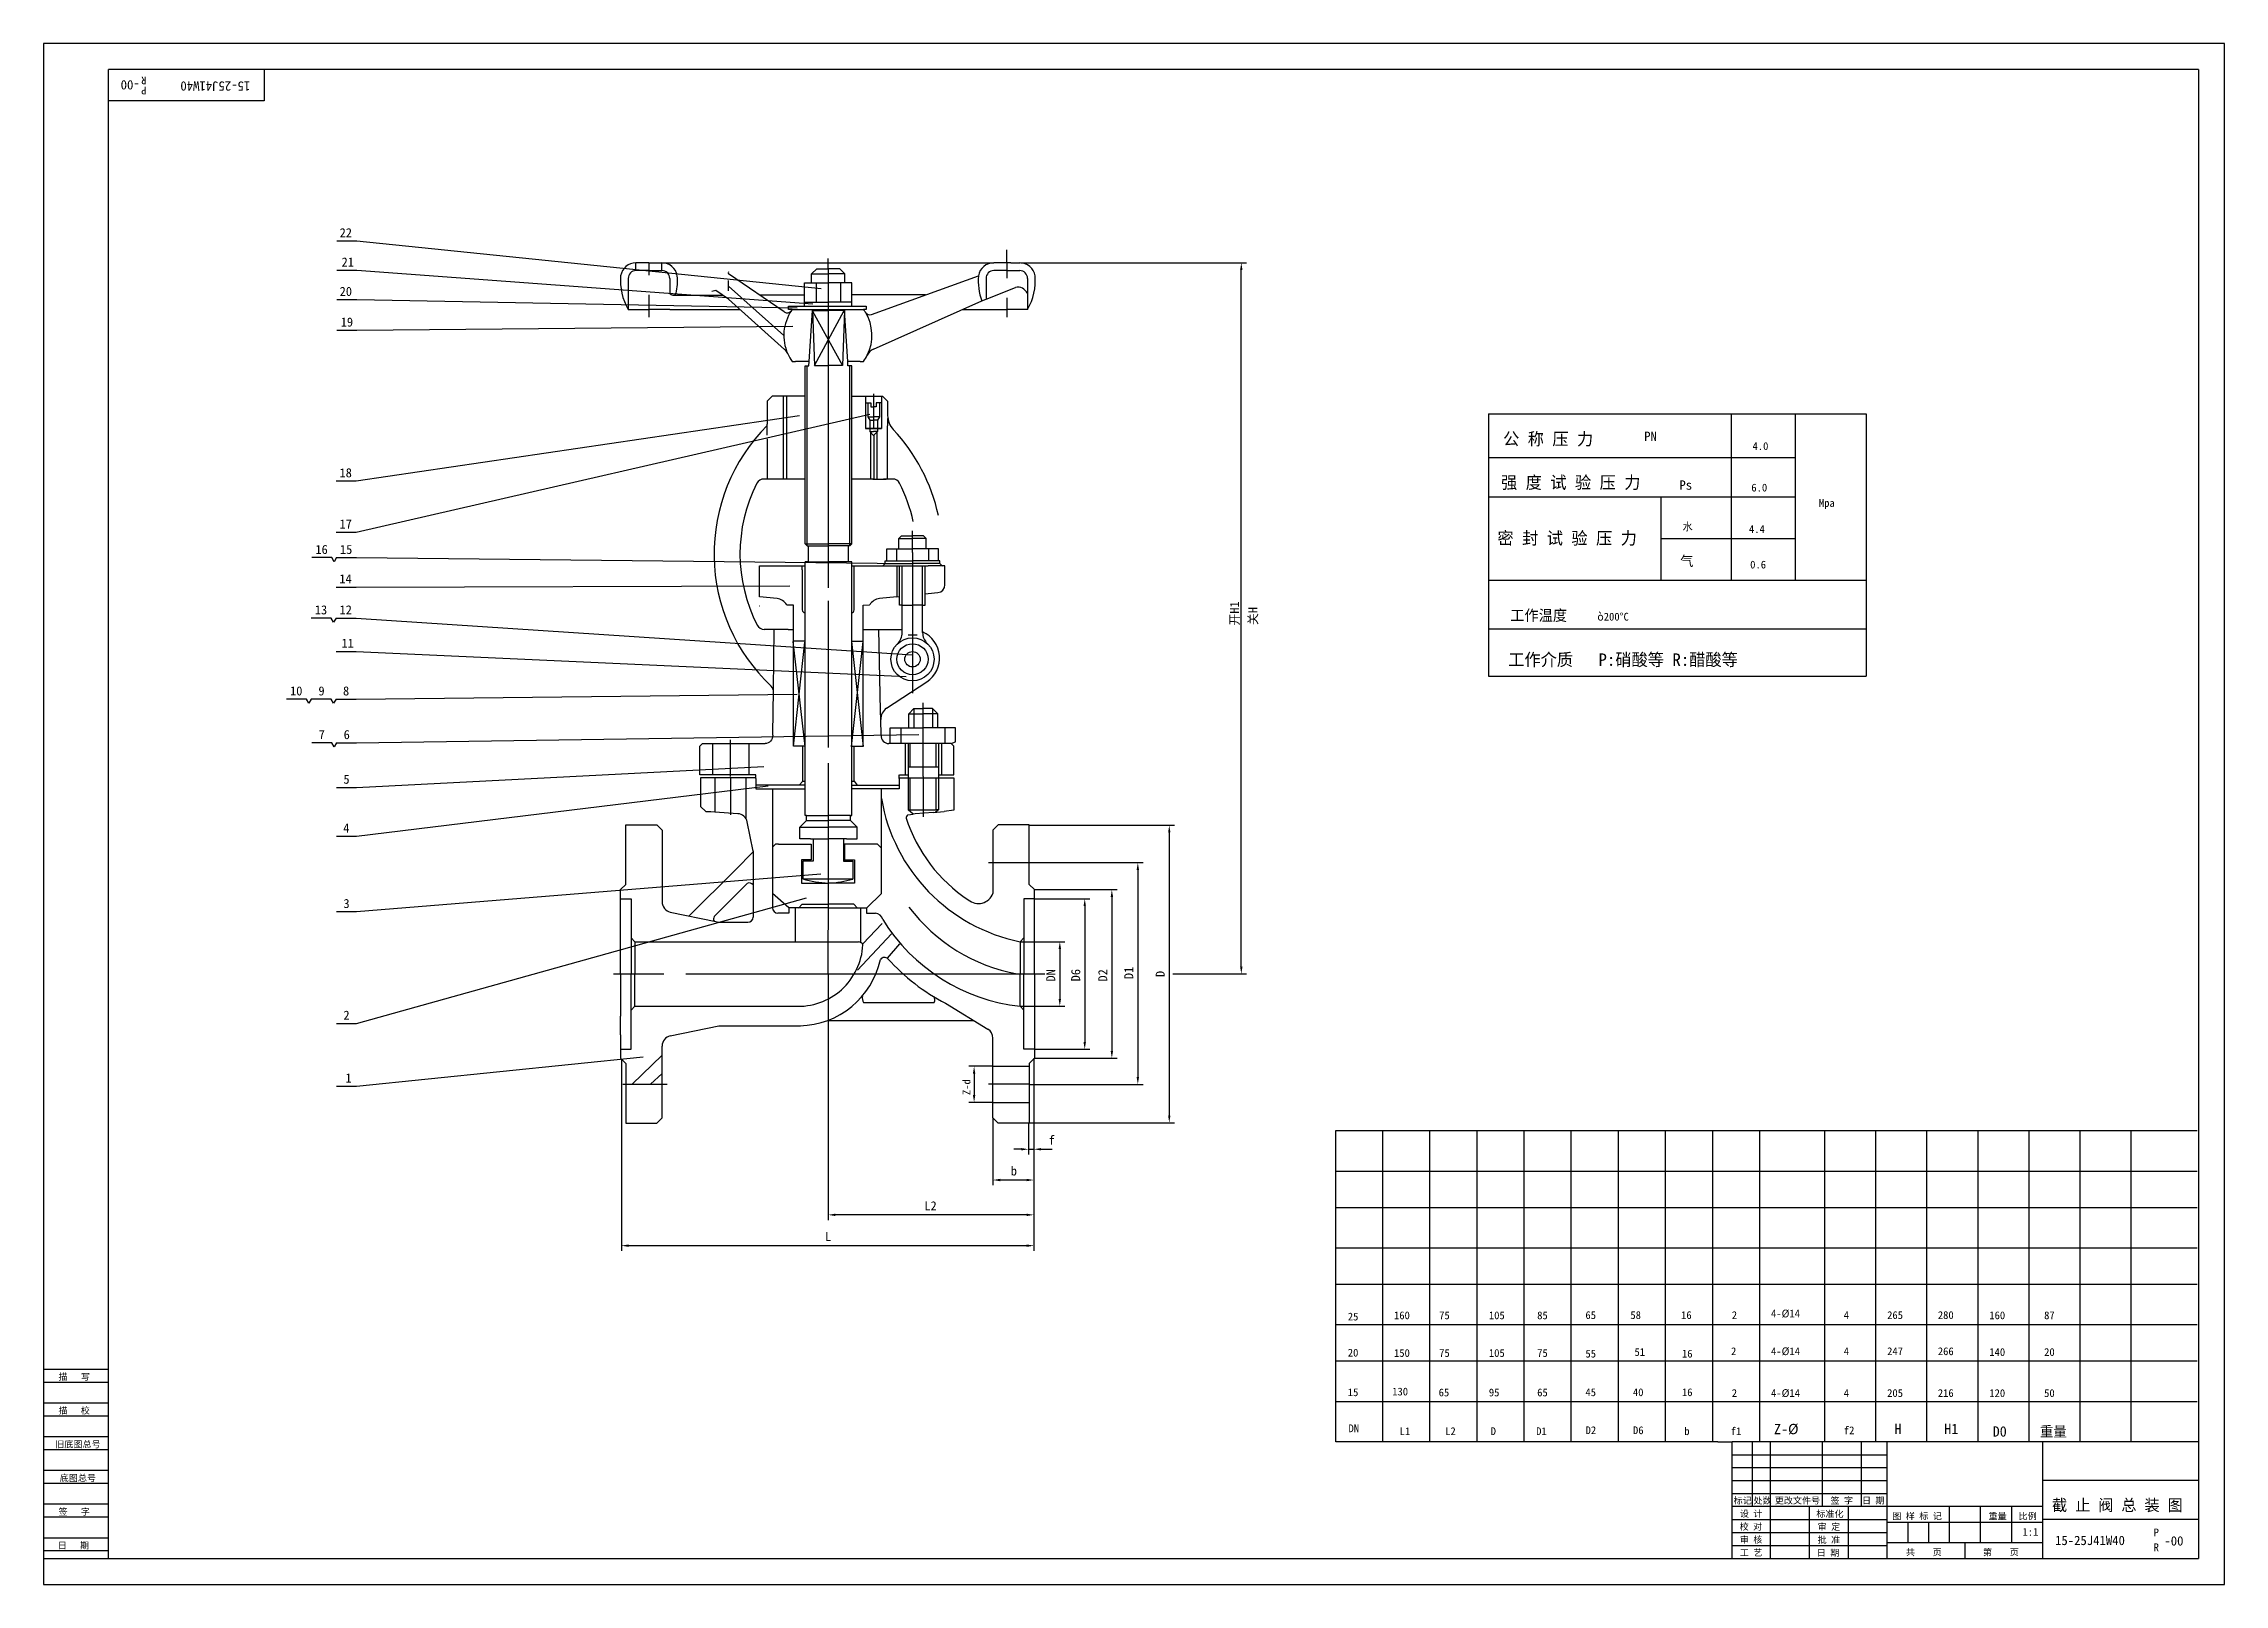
# Model space of a CAD drawing. Header units: metres. Extents: x 0 to 841, y 0 to 594.
import ezdxf

# ---------------------------------------------------------------- set-up
doc = ezdxf.new("R2010")
doc.units = ezdxf.units.M
for name, color, linetype in [('C', 6, 'Continuous'), ('D', 1, 'Continuous'), ('FL', 5, 'Continuous'), ('HA', 5, 'Continuous'), ('T', 7, 'Continuous'), ('TL', 4, 'Continuous')]:
    doc.layers.add(name, color=color, linetype=linetype)

# ---------------------------------------------------------------- blocks, each defined once
blk = doc.blocks.new('TUKUN1')
at = {"layer": 'FL'}
for p, q in [((0, 594), (0, 0)), ((841, 594), (0, 594)), ((841, 0), (841, 594)), ((0, 78), (25, 78)), ((0, 70), (25, 70)), ((0, 65), (25, 65)), ((0, 57), (25, 57)), ((0, 52), (25, 52)), ((659, 30), (659, 55)), ((666, 10), (666, 55)), ((686, 30), (686, 55)), ((701, 30), (701, 55)), ((0, 44), (25, 44)), ((651, 50), (711, 50)), ((651, 45), (711, 45)), ((0, 39), (25, 39)), ((651, 40), (711, 40)), ((651, 35), (711, 35)), ((0, 31), (25, 31)), ((0, 26), (25, 26)), ((696, 10), (696, 30)), ((0, 18), (25, 18)), ((651, 25), (711, 25)), ((651, 20), (711, 20)), ((0, 13), (25, 13)), ((651, 15), (711, 15)), ((0, 0), (841, 0))]:
    blk.add_line(p, q, dxfattribs=at)
at = {"layer": 'TL'}
for p, q in [((25, 10), (25, 584)), ((831, 584), (25, 584)), ((85, 584), (85, 572)), ((831, 584), (831, 10)), ((85, 572), (25, 572)), ((0, 83), (25, 83)), ((651, 55), (651, 10)), ((831, 55), (651, 55)), ((711, 10), (711, 55)), ((771, 10), (771, 55)), ((831, 40), (771, 40)), ((771, 30), (651, 30)), ((681, 10), (681, 30)), ((735, 16), (735, 30)), ((747, 16), (747, 30)), ((759, 16), (759, 30)), ((711, 24), (771, 24)), ((719, 16), (719, 24)), ((727, 16), (727, 24)), ((831, 25), (771, 25)), ((0, 10), (831, 10)), ((771, 16), (711, 16)), ((741, 10), (741, 16))]:
    blk.add_line(p, q, dxfattribs=at)
at = {"layer": 'T'}
for s, p in [('描   写', (5.74, 78.76)), ('描   校', (5.74, 65.76)), ('旧底图总号', (4.49, 52.76)), ('底图总号', (6.22, 39.76)), ('标记', (651.75, 31.07)), ('处数', (659.38, 31.07)), ('更改文件号', (667.61, 31.07)), ('签 字', (689.1, 31.07)), ('日 期', (701.23, 31.07)), ('签   字', (5.74, 26.76)), ('设 计', (654.14, 25.99)), ('标准化', (683.65, 25.93)), ('图 样 标 记', (712.95, 25.04)), ('重量', (750.03, 25.04)), ('比例', (761.64, 25.04)), ('校 对', (654.05, 20.99)), ('审 核', (654.14, 15.99)), ('批 准', (684.13, 15.93)), ('审 定', (684.13, 20.93)), ('日   期', (5.45, 13.76)), ('工 艺', (654.14, 10.99)), ('日 期', (683.84, 10.93)), ('共    页', (718.18, 11.13)), ('第    页', (747.9, 11.13))]:
    blk.add_text(s, height=2.5, dxfattribs=at).set_placement(p)

msp = doc.modelspace()

# ---------------------------------------------------------------- linework, layer by layer
at = {"layer": 'C'}
for p, q in [((371.44, 509.48), (371.44, 514.48)), ((233.44, 509.48), (233.44, 504.72)), ((302.58, 507.21), (302.58, 511.13)), ((302.68, 384.14), (302.68, 507.11)), ((302.68, 384.63), (302.68, 507.11)), ((371.44, 509.48), (371.44, 503.6)), ((233.44, 497.09), (233.44, 488.48)), ((264.16, 500.48), (285.44, 481.48)), ((371.44, 495.99), (371.44, 488.48)), ((320.12, 445.63), (320.12, 458.94)), ((335.07, 397.82), (335.07, 406.15)), ((335.07, 397.82), (335.07, 343.57)), ((302.68, 324.48), (302.68, 379.21)), ((302.68, 322.7), (302.68, 377.56)), ((339.2, 335.5), (339.2, 339.83)), ((339.2, 325.6), (339.2, 335.5)), ((264.94, 311.44), (264.94, 325.6)), ((339.2, 311.44), (339.2, 325.6)), ((264.83, 311.23), (264.83, 296.67)), ((302.68, 269.13), (302.68, 316.59)), ((302.68, 269.13), (302.68, 313.67)), ((339.2, 311.44), (339.2, 295.95)), ((380.21, 278.11), (364.4, 278.11)), ((302.51, 235.36), (302.68, 269.13)), ((219.78, 235.33), (239.12, 235.33)), ((247.62, 235.33), (383.26, 235.33)), ((302.51, 235.36), (302.51, 217.41)), ((223.37, 192.79), (240.43, 192.79)), ((380.21, 192.79), (364.4, 192.79))]:
    msp.add_line(p, q, dxfattribs=at)
msp.add_lwpolyline([(333.71, 261.12, 0.19), (375.49, 235.4, 0.19)], format="xyb", dxfattribs=at)
at = {"layer": 'D'}
for p, q in [((113.14, 517.95), (120.84, 517.95)), ((120.84, 517.95), (299.89, 499.65)), ((113.14, 506.65), (120.84, 506.65)), ((120.84, 506.65), (296.59, 493.72)), ((376.91, 509.47), (463.88, 509.47)), ((461.88, 238.12), (461.88, 506.67)), ((113.14, 495.34), (120.84, 495.34)), ((120.84, 495.34), (290.57, 492.1)), ((113.14, 483.51), (120.84, 483.51)), ((120.84, 483.51), (288.92, 485.13)), ((294.48, 400.4), (294.48, 469.7)), ((310.88, 400.4), (310.88, 469.7)), ((286.46, 458.14), (286.46, 426.1)), ((317.81, 455.5), (317.81, 450.07)), ((322.34, 455.5), (322.34, 450.07)), ((120.47, 405.64), (318.64, 451.13)), ((120.47, 425.4), (291.52, 450.67)), ((318.87, 444.48), (318.87, 426.1)), ((321.29, 444.48), (321.29, 426.1)), ((112.77, 425.4), (120.47, 425.4)), ((112.77, 405.64), (120.47, 405.64)), ((111.09, 395.84), (103.39, 395.84)), ((112.02, 394.24), (111.09, 395.84)), ((112.94, 395.84), (112.02, 394.24)), ((112.94, 395.84), (120.64, 395.84)), ((120.64, 395.84), (333.3, 393.62)), ((331.05, 377.57), (331.05, 392.61)), ((338.9, 377.57), (338.9, 392.61)), ((112.77, 384.51), (120.47, 384.51)), ((120.47, 384.51), (287.8, 384.96)), ((110.93, 372.56), (103.23, 372.56)), ((111.85, 370.96), (110.93, 372.56)), ((112.77, 372.56), (111.85, 370.96)), ((112.77, 372.56), (120.47, 372.56)), ((120.47, 372.56), (334.98, 358.31)), ((112.77, 359.69), (120.47, 359.69)), ((120.47, 359.69), (332.66, 350.04)), ((101.38, 341.31), (93.68, 341.31)), ((102.3, 339.7), (101.38, 341.31)), ((103.23, 341.31), (102.3, 339.7)), ((110.93, 341.31), (103.23, 341.31)), ((111.85, 339.7), (110.93, 341.31)), ((112.77, 341.31), (111.85, 339.7)), ((112.77, 341.31), (120.47, 341.31)), ((120.47, 341.31), (290.58, 343.15)), ((335.63, 337.62), (335.63, 330.24)), ((342.79, 337.62), (342.79, 330.24)), ((111.09, 324.48), (103.39, 324.48)), ((112.02, 322.88), (111.09, 324.48)), ((112.94, 324.48), (112.02, 322.88)), ((112.94, 324.48), (120.64, 324.48)), ((120.64, 324.48), (337.47, 327.71)), ((334.17, 315.14), (334.17, 324.11)), ((344.25, 315.14), (344.25, 324.11)), ((120.64, 307.26), (277.77, 315.33)), ((112.94, 307.26), (120.64, 307.26)), ((120.64, 288.42), (279.43, 307.8)), ((334.17, 298.61), (334.17, 310.89)), ((344.25, 298.61), (344.25, 310.89)), ((112.94, 288.42), (120.64, 288.42)), ((380.18, 292.67), (436.11, 292.67)), ((434.11, 289.87), (434.11, 180.75)), ((380.18, 278.27), (423.98, 278.27)), ((120.64, 259.35), (299.67, 273.89)), ((421.98, 275.47), (421.98, 195.56)), ((120.64, 216.29), (294.2, 264.73)), ((382.09, 267.83), (413.96, 267.83)), ((382.25, 264.3), (403.5, 264.3)), ((401.5, 261.5), (401.5, 209.12)), ((411.96, 265.03), (411.96, 205.62)), ((112.94, 259.35), (120.64, 259.35)), ((376.55, 247.76), (393.89, 247.76)), ((391.89, 244.96), (391.89, 225.69)), ((382.09, 235.32), (386.09, 235.32)), ((435.54, 235.32), (463.88, 235.32)), ((376.55, 222.89), (393.89, 222.89)), ((112.94, 216.29), (120.64, 216.29)), ((302.57, 218.39), (302.57, 140.45)), ((120.64, 192.07), (231.25, 203.37)), ((222.83, 202.5), (222.83, 128.58)), ((381.89, 202.89), (381.89, 165.76)), ((382.09, 202.82), (413.96, 202.82)), ((382.25, 206.32), (403.5, 206.32)), ((366.07, 199.72), (356.84, 199.72)), ((358.84, 196.92), (358.84, 188.63)), ((112.94, 192.07), (120.64, 192.07)), ((366.07, 185.83), (356.84, 185.83)), ((380.18, 192.76), (423.98, 192.76)), ((366.09, 179.82), (366.09, 153.89)), ((379.8, 177.59), (379.8, 165.76)), ((380.18, 177.95), (436.11, 177.95)), ((377, 167.76), (374.2, 167.76)), ((379.8, 167.76), (381.89, 167.76)), ((381.89, 165.76), (381.89, 153.89)), ((384.69, 167.76), (387.49, 167.76)), ((387.49, 167.76), (388.92, 167.76)), ((379.09, 155.89), (368.89, 155.89)), ((381.89, 153.89), (381.89, 140.45)), ((379.09, 142.45), (305.37, 142.45)), ((381.89, 140.45), (381.89, 128.58)), ((379.09, 130.58), (225.63, 130.58))]:
    msp.add_line(p, q, dxfattribs=at)
for points in [[(461.42, 506.67), (462.35, 506.67), (461.88, 509.47)], [(433.64, 289.87), (434.57, 289.87), (434.11, 292.67)], [(421.52, 275.47), (422.45, 275.47), (421.98, 278.27)], [(401.03, 261.5), (401.96, 261.5), (401.5, 264.3)], [(411.5, 265.03), (412.43, 265.03), (411.96, 267.83)], [(391.42, 244.96), (392.36, 244.96), (391.89, 247.76)], [(461.42, 238.12), (462.35, 238.12), (461.88, 235.32)], [(391.42, 225.69), (392.36, 225.69), (391.89, 222.89)], [(401.03, 209.12), (401.96, 209.12), (401.5, 206.32)], [(411.5, 205.62), (412.43, 205.62), (411.96, 202.82)], [(358.37, 196.92), (359.31, 196.92), (358.84, 199.72)], [(421.52, 195.56), (422.45, 195.56), (421.98, 192.76)], [(358.37, 188.63), (359.31, 188.63), (358.84, 185.83)], [(433.64, 180.75), (434.57, 180.75), (434.11, 177.95)], [(377, 168.23), (377, 167.29), (379.8, 167.76)], [(384.69, 168.23), (384.69, 167.29), (381.89, 167.76)], [(368.89, 156.35), (368.89, 155.42), (366.09, 155.89)], [(379.09, 156.35), (379.09, 155.42), (381.89, 155.89)], [(305.37, 142.92), (305.37, 141.99), (302.57, 142.45)], [(379.09, 142.92), (379.09, 141.99), (381.89, 142.45)], [(225.63, 131.05), (225.63, 130.11), (222.83, 130.58)], [(379.09, 131.05), (379.09, 130.11), (381.89, 130.58)]]:
    msp.add_solid(points, dxfattribs=at)
at = {"layer": 'FL'}
for p, q in [((296.52, 490.91), (308.05, 469.97)), ((297.31, 469.97), (308.79, 491.06)), ((557.24, 451.22), (702.84, 451.22)), ((557.24, 451.22), (557.24, 443.22)), ((650.84, 451.22), (650.84, 387.1)), ((675.64, 387.1), (675.64, 451.22)), ((702.84, 451.22), (702.84, 350.11)), ((557.24, 443.22), (557.24, 435.22)), ((557.24, 435.22), (557.24, 419.22)), ((557.24, 434.42), (675.64, 434.42)), ((557.24, 419.22), (675.64, 419.22)), ((557.24, 419.22), (557.24, 403.22)), ((623.64, 419.22), (623.64, 387.1)), ((557.24, 403.22), (557.24, 350.11)), ((623.64, 403.22), (675.64, 403.22)), ((498.36, 175.01), (830.53, 175.01)), ((498.36, 160.01), (498.36, 175.01)), ((516.29, 174.7), (516.29, 54.78)), ((534.48, 174.7), (534.48, 54.78)), ((552.65, 174.7), (552.65, 54.78)), ((570.85, 174.7), (570.85, 54.78)), ((589.02, 174.7), (589.02, 54.78)), ((607.21, 174.7), (607.21, 54.78)), ((625.38, 174.7), (625.38, 54.78)), ((643.57, 174.7), (643.57, 54.78)), ((661.77, 174.7), (661.77, 54.78)), ((686.76, 174.7), (686.76, 54.78)), ((706.47, 174.7), (706.47, 54.78)), ((726.16, 174.7), (726.16, 54.78)), ((745.87, 174.7), (745.87, 54.78)), ((765.56, 174.7), (765.56, 54.78)), ((785.25, 174.7), (785.25, 54.78)), ((804.96, 174.7), (804.96, 54.78)), ((498.36, 145.01), (498.36, 160.01)), ((498.4, 159.26), (830.53, 159.26)), ((498.36, 130.01), (498.36, 145.01)), ((498.4, 145.26), (830.53, 145.26)), ((498.36, 115.01), (498.36, 130.01)), ((498.4, 129.71), (830.53, 129.71)), ((498.36, 100.01), (498.36, 115.01)), ((498.4, 115.71), (830.53, 115.71)), ((498.36, 85.01), (498.36, 100.01)), ((498.4, 100.18), (830.53, 100.18)), ((498.36, 70.01), (498.36, 85.01)), ((498.4, 86.18), (830.53, 86.18)), ((498.36, 70.48), (645.69, 70.48)), ((498.36, 55.01), (498.36, 70.01)), ((645.69, 70.48), (830.53, 70.48)), ((645.69, 55.01), (498.36, 55.01))]:
    msp.add_line(p, q, dxfattribs=at)
at = {"layer": 'HA'}
for p, q in [((557.14, 387.1), (702.89, 387.1)), ((288.98, 363.55), (293.57, 323.07)), ((289.16, 323.19), (293.57, 363.2)), ((311.51, 323.07), (316.07, 363.55)), ((311.51, 363.55), (316.07, 323.07)), ((557.24, 368.38), (702.84, 368.38)), ((557.24, 350.11), (702.84, 350.11)), ((315.91, 246.93), (323.44, 254.73)), ((313.91, 236.79), (327.01, 250.84)), ((325.43, 241.46), (330.2, 246.93)), ((226.98, 192.79), (238.52, 204)), ((234.05, 192.79), (238.52, 196.97)), ((645.69, 55.01), (650.82, 54.98))]:
    msp.add_line(p, q, dxfattribs=at)
at = {"layer": 'TL'}
for p, q in [((233.44, 509.48), (228.44, 509.48)), ((228.44, 506.48), (228.44, 509.48)), ((233.44, 506.48), (228.44, 506.48)), ((233.44, 509.48), (238.44, 509.48)), ((233.44, 506.48), (238.44, 506.48)), ((238.44, 509.48), (366.44, 509.48)), ((238.44, 506.48), (238.44, 509.48)), ((285.63, 490.58), (264.16, 505.29)), ((296.14, 505.21), (298.14, 507.21)), ((296.14, 505.21), (302.58, 505.21)), ((296.14, 501.72), (296.14, 505.21)), ((298.14, 507.21), (302.58, 507.21)), ((307.03, 507.21), (302.58, 507.21)), ((309.03, 505.21), (302.58, 505.21)), ((309.03, 505.21), (307.03, 507.21)), ((309.03, 501.72), (309.03, 505.21)), ((369.94, 509.48), (366.44, 509.48)), ((371.44, 506.48), (366.44, 506.48)), ((372.94, 509.48), (369.94, 509.48)), ((371.44, 506.48), (376.44, 506.48)), ((372.94, 509.48), (376.44, 509.48)), ((225.44, 503.48), (225.44, 491.48)), ((241.44, 503.48), (241.44, 497.77)), ((242.61, 497.08), (261.8, 497.08)), ((259.2, 498.88), (257.64, 498.44)), ((264.16, 495.45), (259.2, 498.88)), ((264.16, 498.72), (264.16, 502.64)), ((276.07, 497.13), (293.49, 497.13)), ((293.49, 492.75), (293.49, 501.72)), ((293.49, 501.72), (302.58, 501.72)), ((297.9, 501.72), (297.9, 494.29)), ((311.68, 501.72), (302.58, 501.72)), ((307.27, 501.72), (307.27, 494.29)), ((311.68, 492.75), (311.68, 501.72)), ((340.15, 497.13), (311.68, 497.13)), ((319.27, 489.6), (360.52, 504.49)), ((363.44, 503.48), (363.44, 495.51)), ((363.48, 495.53), (374.74, 500.03)), ((379.44, 503.48), (379.44, 491.48)), ((225.44, 491.48), (233.44, 491.48)), ((241.44, 491.48), (233.44, 491.48)), ((241.44, 491.48), (268.59, 491.48)), ((285.73, 476.13), (264.16, 495.45)), ((287.24, 492.75), (317.27, 492.75)), ((287.24, 491.48), (287.24, 492.75)), ((288.69, 491.48), (287.24, 491.48)), ((288.69, 491.48), (293.94, 491.48)), ((293.49, 494.29), (302.58, 494.29)), ((293.94, 491.48), (310.94, 491.48)), ((295.27, 471.47), (296.53, 491.07)), ((296.52, 491.12), (297.31, 469.97)), ((296.52, 491.1), (302.65, 491.1)), ((311.68, 494.29), (302.58, 494.29)), ((308.84, 491.1), (302.71, 491.1)), ((308.84, 491.12), (308.05, 469.97)), ((310.09, 471.47), (308.82, 491.07)), ((310.94, 491.48), (316.18, 491.48)), ((317.27, 491.44), (316.18, 491.48)), ((317.27, 492.75), (317.27, 491.44)), ((320.08, 476.23), (361.83, 494.87)), ((354.24, 491.48), (363.44, 491.48)), ((361.83, 494.87), (361.85, 494.88)), ((361.85, 494.88), (363.48, 495.53)), ((363.44, 491.48), (371.44, 491.48)), ((379.44, 491.48), (371.44, 491.48)), ((288.69, 471.48), (289.94, 471.48)), ((295.27, 471.48), (289.94, 471.48)), ((295.16, 469.83), (295.27, 471.47)), ((314.94, 471.48), (310.09, 471.48)), ((310.19, 469.83), (310.09, 471.47)), ((314.94, 471.48), (316.18, 471.48)), ((293.71, 458.11), (293.71, 469.83)), ((293.71, 469.83), (295.16, 469.83)), ((297.31, 469.97), (302.65, 469.97)), ((308.05, 469.97), (302.71, 469.97)), ((311.65, 469.83), (310.19, 469.83)), ((311.65, 458.14), (311.65, 469.83)), ((281, 458.15), (279, 456.15)), ((279, 456.15), (279, 447.28)), ((285.15, 458.15), (281, 458.15)), ((293.71, 458.15), (285.15, 458.15)), ((285.21, 458.14), (285.21, 426.1)), ((293.71, 440.92), (293.71, 458.11)), ((311.65, 458.15), (313.26, 458.15)), ((311.65, 440.92), (311.65, 458.14)), ((313.26, 458.15), (315.02, 458.15)), ((315.02, 458.15), (316.98, 458.15)), ((316.98, 458.15), (323.5, 458.15)), ((316.99, 458.14), (316.99, 445.63)), ((316.99, 455.5), (319.06, 455.5)), ((319.06, 455.5), (319.06, 453.91)), ((323.16, 455.5), (321.09, 455.5)), ((321.09, 455.5), (321.09, 453.91)), ((323.16, 458.14), (323.16, 445.63)), ((323.5, 458.15), (325.5, 456.15)), ((325.5, 456.15), (325.5, 450.68)), ((279, 443.03), (279, 447.28)), ((317.81, 450.07), (318.63, 448.86)), ((317.81, 450.07), (320.08, 450.07)), ((318.63, 448.86), (318.63, 445.63)), ((318.63, 448.86), (320.08, 448.86)), ((319.06, 453.91), (320.08, 453.91)), ((321.09, 453.91), (320.08, 453.91)), ((322.34, 450.07), (320.08, 450.07)), ((321.52, 448.86), (320.08, 448.86)), ((322.34, 450.07), (321.52, 448.86)), ((321.52, 448.86), (321.52, 445.63)), ((325.5, 449.48), (325.5, 446.66)), ((325.5, 426.15), (325.5, 446.66)), ((279, 441.61), (279, 431.07)), ((293.71, 426.07), (293.71, 440.92)), ((311.65, 426.11), (311.65, 440.92)), ((323.16, 445.63), (316.99, 445.63)), ((316.99, 445.63), (318.55, 445.63)), ((318.55, 445.63), (321.43, 445.63)), ((318.59, 444.48), (320.08, 442.96)), ((318.63, 445.63), (318.63, 444.48)), ((318.63, 444.48), (320.08, 444.48)), ((321.52, 444.48), (320.08, 444.48)), ((321.56, 444.48), (320.08, 442.96)), ((320.12, 442.99), (320.12, 426.1)), ((321.43, 445.63), (323.16, 445.63)), ((321.52, 445.63), (321.52, 444.48)), ((279, 431.07), (279, 426.1)), ((284.05, 426.15), (277.76, 426.15)), ((285.15, 426.15), (284.05, 426.15)), ((293.7, 426.15), (285.15, 426.15)), ((293.71, 401.19), (293.71, 426.07)), ((313.43, 426.15), (311.6, 426.15)), ((311.65, 401.19), (311.65, 426.11)), ((319.99, 426.15), (313.43, 426.15)), ((319.78, 426.15), (324.91, 426.15)), ((319.99, 426.15), (323.86, 426.15)), ((325.5, 426.15), (323.86, 426.15)), ((327.44, 426.15), (325.5, 426.15)), ((329.87, 403.25), (330.87, 404.25)), ((330.87, 404.25), (335.09, 404.25)), ((339.31, 404.25), (335.09, 404.25)), ((340.31, 403.25), (339.31, 404.25)), ((293.71, 401.19), (302.57, 401.19)), ((294.48, 400.4), (293.71, 401.19)), ((294.48, 400.4), (302.69, 400.4)), ((294.97, 394.24), (294.97, 400.3)), ((310.88, 400.4), (302.67, 400.4)), ((311.65, 401.19), (302.79, 401.19)), ((310.38, 394.24), (310.38, 400.3)), ((310.88, 400.4), (311.65, 401.19)), ((325.13, 399.24), (335.09, 399.24)), ((325.13, 394.55), (325.13, 399.24)), ((328.96, 399.24), (328.96, 394.55)), ((329.87, 399.24), (329.87, 403.25)), ((329.87, 403.25), (335.09, 403.25)), ((340.31, 403.25), (335.09, 403.25)), ((345.06, 399.24), (335.09, 399.24)), ((340.31, 399.24), (340.31, 403.25)), ((341.22, 399.24), (341.22, 394.55)), ((345.06, 394.55), (345.06, 399.24)), ((292.59, 391.15), (292.59, 392.59)), ((294.97, 394.24), (293.64, 394.24)), ((293.68, 392.43), (293.68, 394.23)), ((293.68, 374.55), (293.68, 392.43)), ((294.97, 394.24), (302.68, 394.24)), ((310.38, 394.24), (302.68, 394.24)), ((311.68, 394.23), (310.38, 394.24)), ((311.68, 392.43), (311.68, 394.23)), ((311.68, 374.55), (311.68, 392.43)), ((312.59, 387.63), (312.59, 389.08)), ((323.52, 392.55), (324.52, 393.55)), ((324.52, 394.55), (335.09, 394.55)), ((324.52, 393.55), (324.52, 394.55)), ((324.52, 393.55), (335.09, 393.55)), ((330.11, 377.57), (330.11, 392.59)), ((345.66, 394.55), (335.09, 394.55)), ((345.66, 393.55), (335.09, 393.55)), ((339.95, 381.97), (339.95, 392.59)), ((345.66, 393.55), (345.66, 394.55)), ((346.66, 392.55), (345.66, 393.55)), ((339.95, 377.57), (339.95, 381.97)), ((286.59, 377.65), (289.07, 377.65)), ((289.16, 370.63), (289.16, 377.62)), ((289.16, 367.12), (289.16, 370.63)), ((293.68, 363.6), (293.68, 374.55)), ((311.68, 363.6), (311.68, 374.55)), ((316.04, 377.57), (318.55, 377.65)), ((316.04, 370.66), (316.04, 377.57)), ((316.04, 367.15), (316.04, 370.66)), ((331.09, 377.57), (330.11, 377.57)), ((331.09, 366.91), (331.09, 377.57)), ((331.09, 377.57), (335.03, 377.57)), ((338.97, 377.57), (335.03, 377.57)), ((338.97, 366.98), (338.97, 377.57)), ((338.97, 377.57), (339.95, 377.57)), ((282.02, 368.15), (277.88, 368.15)), ((281.53, 344.97), (281.79, 368.12)), ((287.1, 368.15), (282.02, 368.15)), ((287.1, 368.15), (289.16, 368.15)), ((293.56, 363.62), (289.07, 363.62)), ((289.16, 363.6), (289.16, 367.12)), ((289.16, 323.18), (289.16, 363.6)), ((293.68, 296.43), (293.68, 363.6)), ((311.59, 363.63), (316.02, 363.63)), ((311.68, 296.43), (311.68, 363.6)), ((316.04, 368.15), (316.58, 368.15)), ((316.04, 363.6), (316.04, 367.15)), ((316.04, 323.15), (316.04, 363.6)), ((316.58, 368.15), (322.12, 368.15)), ((322.12, 368.15), (331.09, 368.15)), ((322.78, 336.72), (322.14, 368.26)), ((333.39, 366.08), (336.91, 366.08)), ((325.09, 337.75), (340.58, 347.98)), ((281.17, 327.33), (281.36, 336.72)), ((281.36, 336.72), (281.51, 344.05)), ((322.85, 333.48), (322.78, 336.72)), ((333.63, 335.62), (335.63, 337.62)), ((335.63, 337.62), (339.21, 337.62)), ((342.79, 337.62), (339.21, 337.62)), ((344.79, 335.62), (342.79, 337.62)), ((322.98, 327.33), (322.85, 333.48)), ((326.48, 330.24), (339.09, 330.24)), ((326.48, 324.06), (326.48, 330.24)), ((330.62, 330.24), (330.62, 324.06)), ((333.63, 335.62), (339.21, 335.62)), ((333.63, 330.14), (333.63, 335.62)), ((351.7, 330.24), (339.09, 330.24)), ((344.79, 335.62), (339.21, 335.62)), ((344.79, 330.14), (344.79, 335.62)), ((347.56, 330.24), (347.56, 324.06)), ((351.7, 324.78), (351.7, 330.24)), ((253.1, 323.15), (254.1, 324.15)), ((253.1, 312.15), (253.1, 323.15)), ((254.1, 324.15), (257.93, 324.15)), ((257.93, 324.15), (271.95, 324.15)), ((257.93, 324.07), (257.93, 312.21)), ((271.95, 324.15), (278.22, 324.15)), ((271.95, 324.07), (271.95, 312.21)), ((293.68, 323.15), (289.15, 323.15)), ((292.85, 312.17), (292.85, 323.15)), ((311.29, 323.15), (316.04, 323.15)), ((312.57, 309.65), (312.57, 323.14)), ((332.2, 324.15), (325.93, 324.15)), ((346.21, 324.15), (332.2, 324.15)), ((332.21, 324.07), (332.21, 312.21)), ((333.35, 324.11), (333.35, 298.66)), ((345.07, 324.11), (345.07, 299.76)), ((350.04, 324.15), (346.21, 324.15)), ((346.21, 324.07), (346.21, 312.21)), ((350.04, 324.15), (351.7, 324.78)), ((351.04, 323.15), (350.04, 324.15)), ((351.04, 312.15), (351.04, 323.15)), ((257.93, 312.15), (253.1, 312.15)), ((271.95, 312.15), (257.93, 312.15)), ((274.62, 312.15), (271.95, 312.15)), ((274.62, 310.71), (274.62, 312.15)), ((292.85, 309.65), (292.85, 312.17)), ((329.98, 310.71), (329.98, 312.16)), ((330.01, 312.15), (332.2, 312.15)), ((332.2, 312.15), (333.35, 312.15)), ((333.35, 315.14), (345.07, 315.14)), ((345.07, 312.15), (346.21, 312.15)), ((346.21, 312.15), (351.04, 312.15)), ((258.8, 310.93), (253.32, 310.93)), ((253.32, 310.93), (253.32, 299.93)), ((270.75, 310.93), (258.8, 310.93)), ((258.88, 310.85), (258.88, 297.79)), ((274.62, 310.93), (270.75, 310.93)), ((270.79, 310.85), (270.79, 295.43)), ((274.62, 310.71), (274.62, 306.71)), ((288.1, 308.15), (274.62, 308.15)), ((274.62, 306.71), (281.12, 306.71)), ((281.12, 306.71), (281.12, 284.35)), ((281.12, 306.71), (293.68, 306.71)), ((291.35, 308.15), (288.1, 308.15)), ((291.35, 308.15), (292.85, 309.65)), ((293.68, 308.15), (291.35, 308.15)), ((292.85, 309.65), (293.68, 309.65)), ((311.68, 309.65), (312.35, 309.65)), ((311.68, 308.15), (312.79, 308.15)), ((323.48, 306.71), (311.68, 306.71)), ((312.35, 309.65), (312.57, 309.65)), ((312.57, 309.65), (313.79, 308.13)), ((312.79, 308.15), (316.04, 308.15)), ((316.04, 308.15), (329.98, 308.15)), ((323.1, 302.08), (323.1, 306.75)), ((329.98, 306.71), (323.48, 306.71)), ((329.98, 310.93), (333.27, 310.93)), ((329.98, 310.71), (329.98, 306.71)), ((333.27, 310.93), (345.06, 310.93)), ((345.06, 310.93), (349.28, 310.93)), ((349.28, 310.93), (351.01, 310.93)), ((351.01, 310.93), (351.01, 298.45)), ((253.32, 299.93), (255.32, 297.93)), ((255.32, 297.93), (257.32, 297.93)), ((257.32, 297.93), (258.81, 297.81)), ((258.81, 297.81), (267.74, 297.13)), ((291.68, 291.92), (294.18, 294.43)), ((294.18, 296.43), (293.68, 296.43)), ((294.18, 296.43), (302.64, 296.43)), ((294.18, 294.43), (294.18, 296.43)), ((294.18, 294.43), (302.64, 294.43)), ((311.18, 296.43), (302.72, 296.43)), ((311.18, 294.43), (302.72, 294.43)), ((311.18, 296.43), (311.68, 296.43)), ((311.18, 294.43), (311.18, 296.43)), ((313.68, 291.92), (311.18, 294.43)), ((323.1, 283.85), (323.1, 302.08)), ((333.23, 296.64), (335.33, 296.95)), ((335.33, 296.95), (333.35, 298.66)), ((333.35, 298.66), (344.05, 298.66)), ((336.13, 297.07), (335.33, 296.95)), ((343.07, 297.6), (336.13, 297.07)), ((343.07, 297.6), (347.28, 297.93)), ((345.07, 298.61), (343.95, 297.67)), ((345.07, 298.61), (344.05, 298.66)), ((345.07, 299.76), (345.07, 298.61)), ((351.01, 298.45), (347.28, 297.93)), ((224.51, 269.83), (224.51, 292.83)), ((224.51, 292.83), (236.51, 292.83)), ((236.51, 292.83), (238.51, 290.83)), ((238.51, 290.83), (238.51, 263.13)), ((273.66, 282.62), (271.35, 293.94)), ((291.68, 291.92), (302.64, 291.92)), ((291.68, 287.42), (291.68, 291.92)), ((295.68, 287.42), (291.68, 287.42)), ((295.68, 287.42), (302.64, 287.42)), ((296.72, 287.39), (296.72, 279.38)), ((313.68, 291.92), (302.72, 291.92)), ((309.68, 287.42), (302.72, 287.42)), ((308.43, 287.39), (308.43, 279.38)), ((309.68, 287.42), (313.68, 287.42)), ((313.68, 287.42), (313.68, 291.92)), ((368.09, 292.83), (366.09, 290.83)), ((366.09, 290.83), (366.09, 266.38)), ((380.09, 292.83), (368.09, 292.83)), ((380.09, 269.83), (380.09, 292.83)), ((273.62, 282.85), (273.62, 258.71)), ((282.26, 285.35), (281.04, 284.16)), ((281.12, 284.35), (281.12, 265.89)), ((283.36, 285.35), (282.26, 285.35)), ((283.36, 285.35), (296.06, 285.35)), ((292.31, 279.35), (292.31, 270.35)), ((296.06, 279.35), (292.31, 279.35)), ((292.8, 278.8), (292.8, 271.95)), ((296.72, 278.8), (292.8, 278.8)), ((296.06, 285.35), (296.06, 279.35)), ((296.72, 279.38), (296.72, 278.8)), ((308.43, 279.38), (308.43, 278.76)), ((308.43, 278.76), (312.13, 278.76)), ((321.6, 285.35), (308.9, 285.35)), ((308.9, 285.35), (308.9, 279.35)), ((308.9, 279.35), (312.65, 279.35)), ((312.13, 278.76), (312.13, 271.91)), ((312.65, 279.35), (312.65, 270.35)), ((323.1, 283.85), (321.6, 285.35)), ((323.1, 266.35), (323.1, 283.85)), ((222.51, 267.83), (224.51, 269.83)), ((292.31, 270.35), (302.48, 270.35)), ((292.8, 271.95), (302.63, 271.95)), ((312.65, 270.35), (302.48, 270.35)), ((312.13, 271.91), (302.74, 271.91)), ((382.09, 267.83), (380.09, 269.83)), ((222.51, 264.33), (222.51, 267.83)), ((222.51, 235.33), (222.51, 264.33)), ((222.55, 264.26), (226.55, 264.26)), ((226.55, 264.26), (226.55, 249.26)), ((287.4, 260.78), (281.04, 266.33)), ((281.12, 265.89), (281.12, 260.78)), ((289.86, 260.78), (287.4, 260.78)), ((287.4, 260.78), (287.4, 258.78)), ((290.94, 260.78), (287.44, 260.78)), ((289.8, 260.78), (289.8, 247.73)), ((291.19, 260.78), (289.86, 260.78)), ((302.44, 260.78), (290.94, 260.78)), ((291.06, 260.76), (292.56, 262.26)), ((302.4, 260.78), (291.19, 260.78)), ((292.56, 262.26), (302.48, 262.26)), ((302.4, 260.78), (313.83, 260.78)), ((312.4, 262.26), (302.48, 262.26)), ((302.52, 260.78), (314.02, 260.78)), ((313.9, 260.76), (312.4, 262.26)), ((313.83, 260.78), (315.11, 260.78)), ((314.02, 260.78), (317.52, 260.78)), ((314.99, 260.78), (314.99, 247.73)), ((315.11, 260.78), (317.4, 260.78)), ((317.4, 260.78), (317.4, 258.78)), ((317.52, 260.78), (323.1, 266.35)), ((378.05, 264.26), (378.05, 249.26)), ((382.05, 264.26), (378.05, 264.26)), ((382.09, 264.33), (382.09, 267.83)), ((382.09, 258.13), (382.09, 264.33)), ((241.68, 259.21), (259.23, 255.51)), ((259.23, 255.51), (260.43, 255.26)), ((260.03, 255.26), (271.62, 255.26)), ((273.62, 258.71), (273.62, 257.26)), ((287.4, 258.78), (283.12, 258.78)), ((317.4, 258.78), (320.75, 258.78)), ((382.09, 252.1), (382.09, 258.13)), ((226.55, 249.26), (226.55, 235.25)), ((226.55, 249.26), (228.05, 247.76)), ((228.05, 247.76), (289.86, 247.76)), ((228.05, 247.76), (228.05, 235.25)), ((289.86, 247.76), (290.6, 247.76)), ((290.6, 247.76), (302.4, 247.76)), ((302.4, 247.76), (314.27, 247.76)), ((378.05, 249.26), (376.55, 247.76)), ((376.55, 247.76), (376.55, 235.25)), ((378.05, 249.26), (378.05, 235.25)), ((382.09, 235.33), (382.09, 252.1)), ((222.51, 235.32), (222.51, 219.12)), ((226.55, 221.39), (226.55, 235.4)), ((228.05, 222.89), (228.05, 235.4)), ((376.55, 222.89), (376.55, 235.4)), ((378.05, 221.39), (378.05, 235.4)), ((382.09, 235.32), (382.09, 206.32)), ((222.51, 211.92), (222.51, 219.12)), ((226.55, 221.39), (228.05, 222.89)), ((226.55, 206.39), (226.55, 221.39)), ((228.05, 222.89), (290.6, 222.89)), ((260.43, 222.89), (290.53, 222.89)), ((316.18, 224.35), (343.41, 224.35)), ((347.78, 224.01), (364.17, 214.06)), ((347.78, 224.01), (347.78, 224.01)), ((378.05, 221.39), (376.55, 222.89)), ((378.05, 206.39), (378.05, 221.39)), ((222.51, 211.92), (222.51, 206.32)), ((241.68, 211.44), (260.43, 215.39)), ((260.43, 215.39), (291.85, 215.39)), ((302.57, 217.35), (358.6, 217.35)), ((366.09, 207.77), (366.09, 210.64)), ((222.51, 206.32), (222.51, 202.82)), ((222.51, 202.82), (224.51, 200.82)), ((222.55, 206.39), (226.55, 206.39)), ((238.51, 179.82), (238.51, 207.52)), ((366.09, 204.27), (366.09, 207.77)), ((366.09, 199.77), (366.09, 204.27)), ((382.05, 206.39), (378.05, 206.39)), ((382.09, 202.82), (380.09, 200.82)), ((382.09, 206.32), (382.09, 202.82)), ((224.51, 200.82), (224.51, 177.82)), ((366.09, 185.82), (366.09, 199.77)), ((366.14, 199.77), (380.12, 199.77)), ((380.09, 200.82), (380.09, 199.77)), ((380.09, 199.77), (380.09, 185.82)), ((366.09, 179.82), (366.09, 185.82)), ((366.14, 185.82), (380.12, 185.82)), ((380.09, 185.82), (380.09, 177.82)), ((224.51, 177.82), (236.51, 177.82)), ((236.51, 177.82), (238.51, 179.82)), ((368.09, 177.82), (366.09, 179.82)), ((380.09, 177.82), (368.09, 177.82))]:
    msp.add_line(p, q, dxfattribs=at)
for points in [[(241.44, 497.77, 0.18), (242.61, 497.08, 0.35), (243.9, 497.76, 0.35)], [(379.31, 497.62, 0.37), (374.74, 500.03, 0.37)], [(286.59, 377.65, 0.24), (282.83, 380.04), (276.09, 380.73), (276.09, 392.65), (291.09, 392.65)], [(292.59, 391.15), (292.59, 375.65, 0.41), (293.59, 374.65)], [(311.59, 374.65, 0.41), (312.59, 375.65), (312.59, 392.65)], [(341.09, 381.97), (344.9, 382.37, 0.38), (347.59, 385.35), (347.59, 392.65), (341.09, 392.65)], [(329.02, 380.73), (322.36, 380.04, 0.24), (318.59, 377.65), (318.55, 377.65)], [(281.17, 327.33, -0.43), (278.22, 324.15, -0.43)], [(322.98, 327.33, 0.43), (325.93, 324.15, 0.43)], [(323.1, 302.93, 0.31), (376.6, 247.75, 0.3)], [(333.23, 296.64, 0.17), (332.62, 295.43, 0.17)], [(332.62, 295.43, 0.17), (356.61, 263.91, 0.3)], [(273.66, 269.74, 0.32), (271.38, 270.25, 0.32)], [(292.8, 271.95, 0.06), (302.63, 270.35, 0.06)], [(302.63, 270.35, 0.06), (312.13, 271.91, 0.06)], [(356.61, 263.91, 0.52), (366.09, 266.38, 0.52)], [(258.61, 257.47, 0.24), (258.53, 255.65, 0.24)], [(323.6, 256.28, 0.36), (320.75, 258.78, 0.36)], [(323.6, 256.28, 0.23), (376.55, 222.89, 0.23)], [(323.6, 256.28, 0.23), (376.55, 222.89, 0.23)], [(315.94, 246.55, 0.28), (314.27, 247.76, 0.28)], [(325.61, 241.2, 0.43), (322.74, 240.96, 0.43)], [(325.61, 241.2, 0.09), (347.78, 224.01, 0.23)], [(315.81, 226.7, 0.21), (316.18, 224.35, 0.21)], [(343.41, 224.35, 0.32), (343.28, 226.7, 0.32)]]:
    msp.add_lwpolyline(points, format="xyb", dxfattribs=at)
for points in [[(291.09, 392.65), (292.49, 392.65)], [(292.49, 392.65), (293.68, 392.65)], [(311.68, 392.65), (314.09, 392.65)], [(314.09, 392.65), (329.09, 392.65), (329.09, 380.73)], [(329.09, 392.65), (341.09, 392.65)], [(329.09, 380.73), (330.11, 380.84)], [(339.95, 381.86), (341.09, 381.97)], [(276, 377.23), (276.09, 377.22)], [(293.59, 374.65), (293.68, 374.65)], [(293.59, 360.63), (293.68, 360.63)], [(273.72, 282.48), (266.65, 275.41), (248.92, 257.68)], [(271.38, 270.25), (258.61, 257.47)]]:
    msp.add_lwpolyline(points, dxfattribs=at)
for radius in [8.32, 6.01, 2.97]:
    msp.add_circle((335.07, 356.65), radius, dxfattribs=at)
for centre, radius, start, end in [((228.44, 503.48), 6, 90, 170.51), ((228.44, 503.48), 3, 90, 180), ((238.44, 503.48), 6, 9.49, 90), ((238.44, 503.48), 3, 0, 90), ((264.52, 505.69), 0.54, 138.09, 227.82), ((366.44, 503.48), 6, 90, 170.51), ((366.44, 503.48), 3, 90, 180), ((376.44, 503.48), 6, 9.49, 90), ((376.44, 503.48), 3, 0, 90), ((244.44, 502.58), 22, 175.05, 210.27), ((222.44, 502.58), 22, 347.35, 4.95), ((382.44, 502.58), 22, 175.05, 200.49), ((360.44, 502.58), 22, 329.73, 4.95), ((302.44, 481.48), 17, 145.57, 204.37), ((286.76, 492.23), 2, 235.58, 325.57), ((302.44, 481.48), 17, 143.97, 145.57), ((302.44, 481.48), 17, 31.74, 36.03), ((318.59, 491.48), 2, 211.74, 289.85), ((302.44, 481.48), 17, 333.48, 31.74), ((282.4, 472.41), 5, 24.37, 48.15), ((302.44, 481.48), 17, 204.37, 216.03), ((302.44, 481.48), 17, 323.97, 333.48), ((322.12, 471.66), 5, 114.07, 153.48), ((328.55, 397.27), 70, 135.05, 226.73), ((333.5, 450.68), 8, 180, 223.22), ((276.66, 397.27), 70, 12.26, 43.22), ((328.55, 397.27), 60, 152.99, 207.27), ((277.76, 423.15), 3, 90, 152.99), ((327.44, 423.15), 3, 27.01, 90), ((276.66, 397.27), 60, 12.02, 27.01), ((277.88, 371.15), 3, 207.27, 270), ((325.09, 366.91), 6, 314.21, 0), ((334.52, 357.16), 11, 303.43, 66.11), ((344.97, 366.98), 6, 180, 226.23), ((278.51, 344.11), 3, 358.83, 46.73), ((327.85, 333.58), 5, 123.43, 181.17), ((267.43, 293.14), 4, 11.53, 85.61), ((242.51, 263.13), 4, 180, 258.08), ((283.12, 260.78), 2, 180, 270), ((271.62, 257.26), 2, 270, 0), ((290.98, 247.85), 25, 266.97, 357.02), ((290.98, 247.85), 32.5, 271.14, 347.76), ((242.51, 207.52), 4, 101.92, 180), ((290.98, 247.85), 32.5, 266.97, 271.14), ((362.09, 210.64), 4, 0, 58.74)]:
    msp.add_arc(centre, radius, start, end, dxfattribs=at)

# ---------------------------------------------------------------- block references
at = {"layer": 'D'}
msp.add_blockref('TUKUN1', (0, 0), dxfattribs=at)

# ---------------------------------------------------------------- texts
for s, height, rotation, p in [('R', 3, 180, (39.67, 581.32)), ('-00', 3.6, 180, (37.06, 579.84)), ('P', 3, 180, (39.67, 577.4)), ('15-25J41W40', 3.6, 180, (79.68, 579.4)), ('开H1', 3.5, 90, (461, 369.68)), ('关H', 3.5, 90, (468.12, 369.86)), ('DN', 3.5, 90, (390.14, 232.41)), ('D6', 3.5, 90, (399.75, 232.47)), ('D2', 3.5, 90, (410.21, 232.41)), ('D1', 3.5, 90, (420.23, 233.35)), ('D', 3.5, 90, (432.36, 234.14)), ('Z-d', 3, 90, (357.4, 188.64))]:
    msp.add_text(s, height=height, rotation=rotation, dxfattribs=at).set_placement(p)
for s, height, p in [('22', 3.5, (114.16, 519.35)), ('21', 3.5, (114.91, 508.05)), ('20', 3.5, (114.16, 496.74)), ('19', 3.5, (114.57, 484.91)), ('公 称 压 力', 4.8, (562.84, 439.22)), ('PN', 3.6, (617.24, 440.82)), ('4.0', 3, (659.03, 437.32)), ('18', 3.5, (114.12, 426.8)), ('强 度 试 验 压 力', 4.8, (562.04, 422.42)), ('Ps', 3.6, (630.84, 422.02)), ('6.0', 3, (658.57, 421.34)), ('Mpa', 3, (684.62, 415.41)), ('17', 3.5, (114.12, 407.04)), ('密 封 试 验 压 力', 4.8, (560.67, 400.94)), ('水', 3, (632.07, 406.27)), ('4.4', 3, (657.66, 405.36)), ('16', 3.5, (104.83, 397.24)), ('15', 3.5, (114.29, 397.24)), ('气', 3.9, (631.16, 392.58)), ('14', 3.5, (114.04, 385.91)), ('0.6', 3, (658.12, 391.66)), ('13', 3.5, (104.58, 373.96)), ('12', 3.5, (114.12, 373.96)), ('工作温度', 4.2, (565.64, 371.48)), ('%%242200%%dC', 3, (599.18, 371.57)), ('11', 3.5, (114.87, 361.09)), ('工作介质   P:硝酸等 R:醋酸等', 4.8, (564.84, 354.12)), ('10', 3.5, (95.03, 342.71)), ('9', 3.5, (105.99, 342.71)), ('8', 3.5, (115.46, 342.71)), ('7', 3.5, (106.08, 325.88)), ('6', 3.5, (115.71, 325.88)), ('5', 3.5, (115.62, 308.66)), ('4', 3.5, (115.54, 289.82)), ('3', 3.5, (115.62, 260.75)), ('2', 3.5, (115.62, 217.69)), ('1', 3.5, (116.37, 193.47)), ('f', 3.5, (387.58, 169.51)), ('b', 3.5, (372.99, 157.64)), ('L2', 3.5, (339.65, 144.2)), ('L', 3.5, (301.36, 132.33)), ('25', 3, (502.95, 101.75)), ('160', 3, (520.76, 102.22)), ('75', 3, (538.18, 102.22)), ('105', 3, (557.35, 102.22)), ('85', 3, (575.98, 102.22)), ('65', 3, (594.59, 102.31)), ('58', 3, (611.93, 102.31)), ('16', 3, (631.48, 102.31)), ('2', 3, (651.03, 102.31)), ('4-%%c14', 3, (666.16, 102.93)), ('4', 3, (694.21, 102.31)), ('265', 3, (710.94, 102.31)), ('280', 3, (730.49, 102.31)), ('160', 3, (750.34, 102.23)), ('87', 3, (771.48, 102.23)), ('20', 3, (502.95, 87.83)), ('150', 3, (520.76, 87.7)), ('75', 3, (538.18, 87.7)), ('105', 3, (557.35, 87.7)), ('75', 3, (575.98, 87.7)), ('55', 3, (594.59, 87.45)), ('51', 3, (613.51, 88.08)), ('16', 3, (631.81, 87.45)), ('2', 3, (650.73, 88.37)), ('4-%%c14', 3, (666.16, 88.37)), ('4', 3, (694.21, 88.37)), ('247', 3, (710.94, 88.37)), ('266', 3, (730.49, 88.37)), ('140', 3, (750.34, 88.06)), ('20', 3, (771.48, 88.06)), ('130', 3, (520.07, 72.84)), ('15', 3, (502.95, 72.57)), ('65', 3, (537.99, 72.49)), ('95', 3, (557.35, 72.49)), ('65', 3, (575.98, 72.49)), ('45', 3, (594.59, 72.57)), ('40', 3, (612.9, 72.57)), ('16', 3, (631.81, 72.57)), ('2', 3, (651.03, 72.26)), ('4-%%c14', 3, (666.16, 72.26)), ('4', 3, (694.21, 72.26)), ('205', 3, (710.94, 72.26)), ('216', 3, (730.49, 72.26)), ('120', 3, (750.34, 72.23)), ('50', 3, (771.48, 72.23)), ('DN', 3, (503.23, 58.66)), ('L1', 3, (522.97, 57.56)), ('L2', 3, (540.5, 57.56)), ('D', 3, (558.06, 57.56)), ('D1', 3, (575.6, 57.56)), ('D2', 3, (594.65, 57.92)), ('D6', 3, (612.93, 57.92)), ('b', 3, (632.72, 57.56)), ('f1', 3, (650.64, 57.56)), ('Z-%%c', 4, (667.29, 57.89)), ('f2', 3, (694.24, 57.9)), ('H', 4, (713.76, 57.95)), ('H1', 4, (732.97, 57.95)), ('D0', 4, (751.64, 56.96)), ('重量', 4, (769.82, 56.96)), ('截 止 阀 总 装 图', 4.5, (774.53, 28.32)), ('1:1', 3, (763.14, 18.73)), ('15-25J41W40', 3.6, (775.7, 15.15)), ('P', 3, (813.72, 18.54)), ('-00', 3.6, (817.86, 14.97)), ('R', 3, (813.72, 12.78))]:
    msp.add_text(s, height=height, dxfattribs=at).set_placement(p)

doc.saveas('drawing.dxf')
